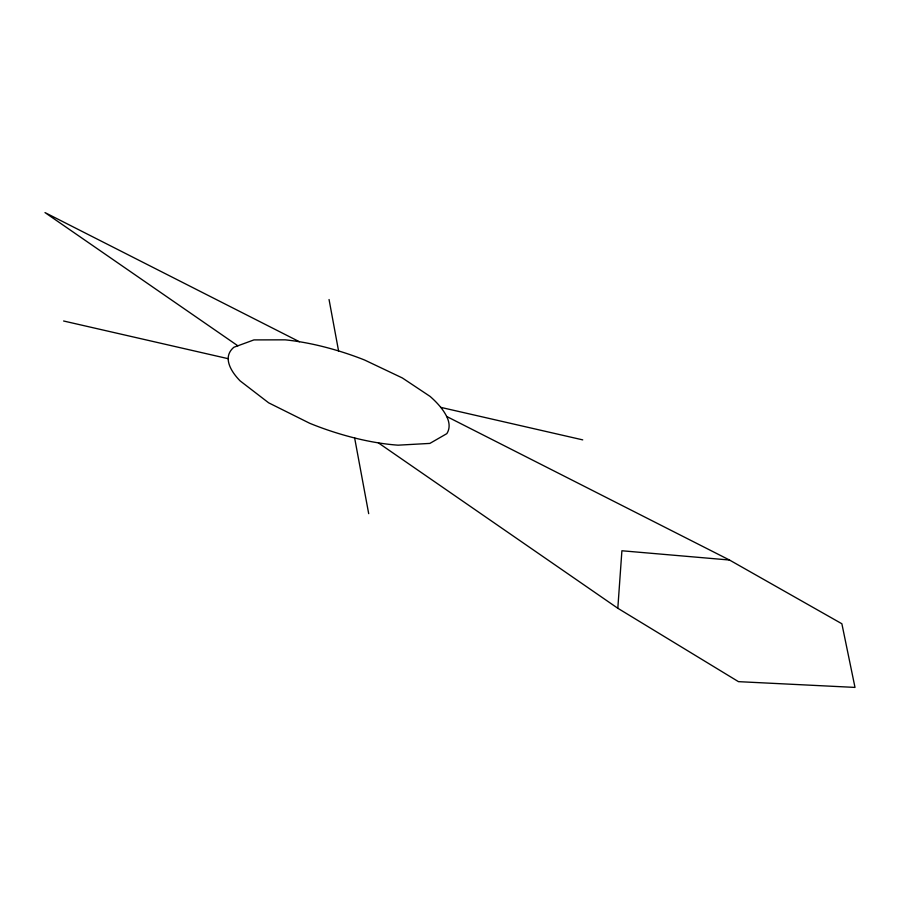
<?xml version="1.0" encoding="UTF-8"?>
<svg xmlns="http://www.w3.org/2000/svg" width="900" height="900" viewBox="0 0 900 900"><rect width="100%" height="100%" fill="white"/><g stroke="black" fill="none" stroke-linecap="round" stroke-linejoin="round"><path stroke-width="1.35" d="M617.816 608.265L621.9 550.766L729.495 560.025L841.871 623.756L855 687.409L738.461 681.649L617.816 608.265L378.371 442.868M63.596 320.996L228.195 358.695M440.752 407.363L582.727 439.875M299.407 341.73L45 212.591L237.847 345.803M446.659 416.464L729.495 560.025M329.051 299.52L338.569 350.944M354.645 437.985A107.921 38.61 16.7 0 0 398.093 445.174L429.874 443.407L446.805 433.654A108.574 39.071 16.6 0 0 447.064 417.319A134.291 48.499 16.3 0 0 430.076 396.405L402.322 377.944L364.545 360A122.006 43.819 16.3 0 0 324.585 347.017A107.674 38.374 16.3 0 0 285.188 339.84L253.935 339.907L233.91 347.243A107.021 37.924 16.4 0 0 228.499 361.777A120.127 42.525 16.5 0 0 240.097 380.869L268.661 402.829L309.69 423.27A120.521 42.818 16.7 0 0 354.645 437.985L368.696 513.664"/></g></svg>
